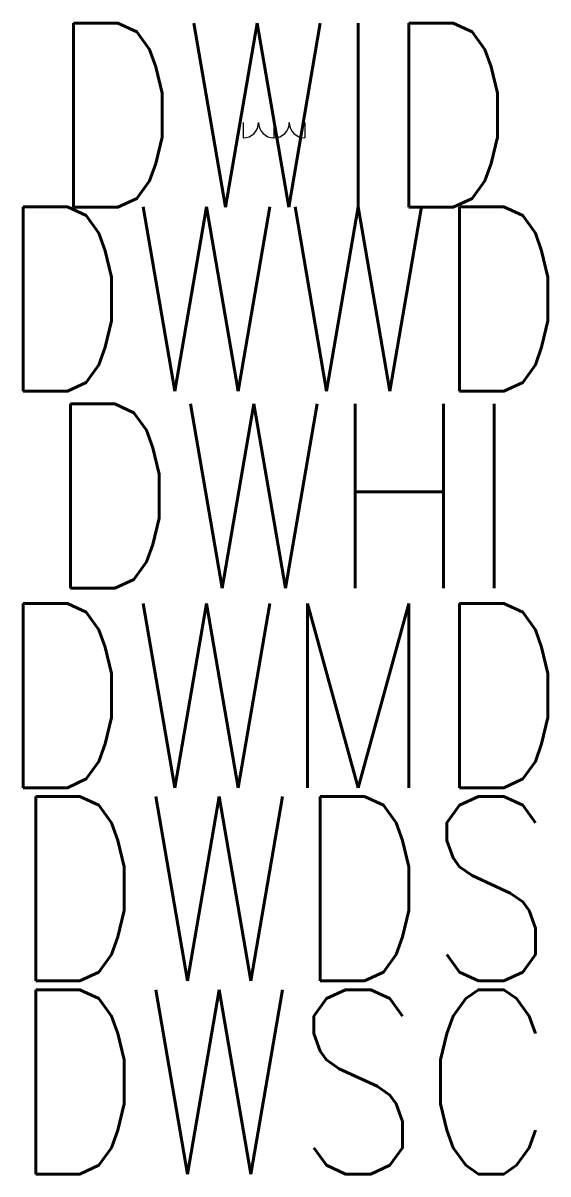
# Model space of a CAD drawing. Extents: x -4.1 to 4.5, y -17.1 to 1.6.
import ezdxf
from ezdxf.enums import TextEntityAlignment as Align

# ---------------------------------------------------------------- set-up
doc = ezdxf.new("R2010")
doc.units = 0
doc.header["$LTSCALE"] = 50
doc.header["$MEASUREMENT"] = 0
doc.layers.get('0').update_dxf_attribs({"linetype": 'CONTINUOUS'})
doc.layers.add('DW-ID', color=2, linetype='CONTINUOUS')
doc.styles.get("Standard").update_dxf_attribs({"font": 'txt1.shx', "width": 0.8, "bigfont": 'hztxt.shx'})

msp = doc.modelspace()

# ---------------------------------------------------------------- linework, layer by layer
for p, q in [((-0.5, 0), (-0.5, -0.25)), ((0, 0), (0, -0.25)), ((0.5, 0), (0.5, -0.25))]:
    msp.add_line(p, q)
for centre, start, end in [((-0.5, 0), 270, 360), ((0, 0), 180, 360), ((0.5, 0), 180, 270)]:
    msp.add_arc(centre, 0.25, start, end)

# ---------------------------------------------------------------- texts
at = {"layer": 'DW-ID', "width": 0.8}
for tag, text, flags, p in [('DWID', 'M-', 8, (0.137, 0.12)), ('DWWD', '', 9, (0.137, -2.873)), ('DWHI', '', 9, (0.137, -6.081)), ('DWMD', '见门窗分格图', 9, (0.137, -9.328)), ('DWDS', '', 9, (0.137, -12.472)), ('DWSC', '', 9, (0.137, -15.617))]:
    msp.add_attdef(tag, text=text, height=3, dxfattribs=dict(at, flags=flags)).set_placement(p, align=Align.MIDDLE)

doc.saveas('drawing.dxf')
